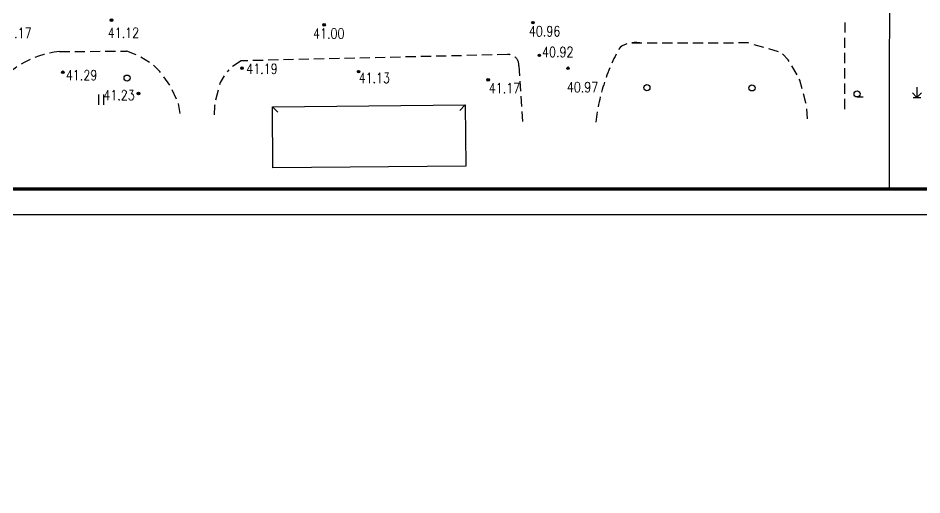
# Model space of a CAD drawing. Header units: inches. Extents: x 505347 to 508499, y 312634 to 313316.
# Drawn here: x 505636.2 to 505725, y 312634 to 312680.8 of the extents above; entities that cross this region are included whole.
import ezdxf
from ezdxf.enums import TextEntityAlignment as Align

# ---------------------------------------------------------------- set-up
doc = ezdxf.new("R2010")
doc.units = ezdxf.units.IN
doc.header["$LTSCALE"] = 0.5
doc.header["$MEASUREMENT"] = 0
doc.linetypes.add('XX21', pattern=[3, 2, -1])
for name, color, linetype in [('4_RDCAD', 7, 'Continuous'), ('BJ02', 7, 'Continuous'), ('BJ04', 7, 'Continuous'), ('BJ08', 7, 'Continuous'), ('BJ09', 7, 'Continuous'), ('PAPERFRAME', 7, 'Continuous')]:
    doc.layers.add(name, color=color, linetype=linetype)
doc.styles.add('HZ', font='simplex.shx', dxfattribs={"bigfont": 'hztxt'})
doc.styles.add('STYLE1', font='')
doc.styles.add('标题文字', font='', dxfattribs={"width": 0.68})
doc.styles.get('STYLE1').set_extended_font_data('SimSun')
doc.styles.get('标题文字').set_extended_font_data('SimSun')

# ---------------------------------------------------------------- blocks, each defined once
blk = doc.blocks.new('9371')
blk.add_circle((0, 0), 0.6)
blk = doc.blocks.new('953')
for p, q in [((0, 2), (0, 0)), ((0, 0), (-0.87, 0.87)), ((-0.75, 0), (0.75, 0)), ((0.87, 0.87), (0, 0))]:
    blk.add_line(p, q)
blk = doc.blocks.new('9372')
blk.add_line((-0.01, -0.59), (1.19, -0.59))
blk.add_circle((0, 0), 0.6)
blk = doc.blocks.new('BC112')
for p, q in [((-0.49, -0.99), (-0.49, 1.01)), ((0.51, -0.99), (0.51, 1.01))]:
    blk.add_line(p, q)
blk = doc.blocks.new('B8211')
blk.add_hatch(color=256).paths.add_polyline_path([(0.25, 0, 1), (-0.25, 0, 1)])
blk.add_circle((0, 0), 0.25)
blk = doc.blocks.new('111111')
for p, q in [((518343.576, 303505.111), (518748.576, 303505.111)), ((518331.076, 303502.611), (518751.076, 303502.611))]:
    blk.add_line(p, q)
at = {"const_width": 0.35}
blk.add_lwpolyline([(518343.576, 303648.561), (518748.576, 303648.561), (518748.576, 303505.111), (518343.576, 303505.111)], close=True, dxfattribs=at)
blk = doc.blocks.new('RDCADTITLE')
at = {"color": 0, "ltscale": 10}
blk.add_lwpolyline([(-180, 30, 0, 0, 0), (0, 30, 0.5, 180, 0)], format="xyseb", dxfattribs=at)
at = {"style": 'STYLE1', "width": 0.75}
for tag, p in [('A1', (-145, 26.25)), ('B1', (-100, 26.25)), ('A3', (-145, 18.75)), ('B2', (-100, 18.75)), ('A4', (-145, 11.25)), ('B3', (-100, 11.25)), ('A4', (-145, 3.75)), ('B4', (-100, 3.75))]:
    blk.add_attdef(tag, text='', height=2.8, dxfattribs=at).set_placement(p, align=Align.MIDDLE_CENTER)
at = {"layer": '4_RDCAD', "style": '标题文字', "width": 0.65}
for tag, height, p in [('C2', 3.4, (-45, 17.95)), ('C3', 3.4, (-45, 11.75)), ('ZTSJ4-09-系统立项编码-流水号+设计阶段-专业代码-图号', 2.8, (-37.62, 3.75))]:
    blk.add_attdef(tag, text='', height=height, dxfattribs=at).set_placement(p, align=Align.MIDDLE_CENTER)

msp = doc.modelspace()

# ---------------------------------------------------------------- linework, layer by layer
at = {"layer": 'BJ02', "linetype": 'Continuous'}
msp.add_line((505661.195, 312672.071, 82.3), (505661.195, 312672.071, 82.3), dxfattribs=at)
at = {"layer": 'BJ02', "linetype": 'Continuous', "elevation": 82.3, "flags": 128}
for points in [[(505721.786, 312663.999), (505721.787, 312664.781), (505721.788, 312667.796), (505721.788, 312671.035), (505721.821, 312686.432), (505721.821, 312688.331)], [(505661.195, 312672.071), (505661.73, 312671.546)], [(505680.136, 312672.247), (505679.611, 312671.712)]]:
    msp.add_lwpolyline(points, dxfattribs=at)
at = {"layer": 'BJ02', "linetype": 'Continuous', "elevation": 82.3}
msp.add_lwpolyline([(505661.195, 312672.071), (505680.136, 312672.247), (505680.192, 312666.248), (505661.251, 312666.071)], close=True, dxfattribs=at)
at = {"layer": 'BJ04', "linetype": 'Continuous', "elevation": 82.3, "flags": 128}
for points in [[(505717.43, 312679.342), (505717.433, 312680.342)], [(505717.425, 312677.842), (505717.428, 312678.842)], [(505717.42, 312676.342), (505717.423, 312677.342)], [(505717.415, 312674.842), (505717.418, 312675.842)], [(505717.41, 312673.342), (505717.413, 312674.342)], [(505717.404, 312671.842), (505717.408, 312672.842)]]:
    msp.add_lwpolyline(points, dxfattribs=at)
at = {"layer": 'BJ04', "linetype": 'XX21', "elevation": 82.3, "flags": 128}
for points in [[(505717.43, 312679.342), (505717.433, 312680.342)], [(505695.999, 312678.241), (505695.998, 312678.241), (505695.764, 312678.153), (505695.549, 312678.027), (505695.359, 312677.865), (505695.2, 312677.672)], [(505696.486, 312678.337), (505697.486, 312678.337)], [(505697.297, 312678.337), (505697.234, 312678.346), (505696.985, 312678.368), (505696.735, 312678.368), (505696.488, 312678.347)], [(505697.986, 312678.337), (505698.986, 312678.337)], [(505699.486, 312678.337), (505700.486, 312678.337)], [(505700.986, 312678.337), (505701.986, 312678.337)], [(505702.486, 312678.337), (505703.486, 312678.337)], [(505703.986, 312678.337), (505704.986, 312678.337)], [(505705.486, 312678.337), (505706.486, 312678.337)], [(505707.983, 312678.317), (505707.915, 312678.337), (505706.986, 312678.337)], [(505708.464, 312678.18), (505709.426, 312677.907)], [(505717.425, 312677.842), (505717.428, 312678.842)], [(505647.815, 312677.151), (505646.898, 312677.514), (505646.884, 312677.514)], [(505694.959, 312677.235), (505694.85, 312677.009), (505694.743, 312676.784), (505694.637, 312676.557), (505694.533, 312676.33)], [(505709.907, 312677.77), (505710.868, 312677.496)], [(505711.937, 312676.506), (505711.852, 312676.654), (505711.291, 312677.265)], [(505717.42, 312676.342), (505717.423, 312677.342)], [(505648.278, 312676.964), (505649.133, 312676.445)], [(505658.131, 312676.568), (505657.184, 312675.958), (505656.759, 312675.492)], [(505650.209, 312675.41), (505650.136, 312675.513), (505649.517, 312676.131)], [(505694.332, 312675.872), (505694.332, 312675.872), (505694.237, 312675.641), (505694.144, 312675.409), (505694.055, 312675.175), (505693.969, 312674.941), (505693.969, 312674.94)], [(505712.188, 312676.074), (505712.69, 312675.209)], [(505717.415, 312674.842), (505717.418, 312675.842)], [(505650.5, 312675.004), (505651.083, 312674.191)], [(505656.448, 312675.104), (505656.072, 312674.434), (505656.016, 312674.209)], [(505713.228, 312673.822), (505712.994, 312674.686), (505712.941, 312674.776)], [(505651.323, 312673.755), (505651.748, 312672.85)], [(505655.652, 312672.754), (505655.894, 312673.724)], [(505693.806, 312674.468), (505693.806, 312674.468), (505693.73, 312674.23), (505693.656, 312673.991), (505693.586, 312673.751), (505693.52, 312673.51)], [(505717.41, 312673.342), (505717.413, 312674.342)], [(505693.395, 312673.025), (505693.338, 312672.782), (505693.283, 312672.538), (505693.231, 312672.294), (505693.182, 312672.049), (505693.182, 312672.048)], [(505713.603, 312672.371), (505713.597, 312672.463), (505713.359, 312673.339)], [(505717.404, 312671.842), (505717.408, 312672.842)], [(505651.95, 312672.394), (505652.092, 312671.404)], [(505655.531, 312672.269), (505655.501, 312672.148), (505655.483, 312671.273)], [(505713.636, 312671.872), (505713.701, 312670.874)], [(505693.094, 312671.556), (505693.054, 312671.31), (505693.017, 312671.062), (505692.983, 312670.815), (505692.952, 312670.567)]]:
    msp.add_lwpolyline(points, dxfattribs=at)
at = {"layer": 'BJ04', "linetype": 'XX21'}
for points, elevation in [([(505640.291, 312677.49), (505646.884, 312677.514)], 123.438), ([(505684.275, 312677.181), (505658.131, 312676.568)], 123.308), ([(505685.4, 312676.088), (505685.755, 312670.624)], 123.27)]:
    msp.add_lwpolyline(points, dxfattribs=dict(at, elevation=elevation))
for centre, radius, start, end in [((505641.36, 312668.011, 123.438), 9.539, 96.43694, 146.69656), ((505684.366, 312676.149, 123.267), 1.036, 356.60656, 95.00129)]:
    msp.add_arc(centre, radius, start, end, dxfattribs=at)

# ---------------------------------------------------------------- block references
msp.add_blockref('111111', (-12917.139, 9158.888, 82.3))
at = {"layer": 'BJ08', "xscale": 0.5, "yscale": 0.5, "zscale": 0.5}
for p in [(505645.391, 312680.555, 123.42), (505666.272, 312680.101, 123.3), (505686.783, 312680.309, 123.26), (505687.412, 312677.104, 123.22), (505640.617, 312675.449, 123.59), (505658.215, 312675.845, 123.49), (505669.66, 312675.506, 123.43), (505690.23, 312675.844, 123.27), (505682.384, 312674.707, 123.47), (505648.043, 312673.368, 123.53)]:
    msp.add_blockref('B8211', p, dxfattribs=at)
at = {"layer": 'BJ09', "linetype": 'Continuous', "xscale": 0.5, "yscale": 0.5, "zscale": 0.5}
for name, p in [('9371', (505646.929, 312674.878, 82.3)), ('9371', (505697.973, 312673.942, 82.3)), ('9371', (505708.292, 312673.919, 82.3)), ('953', (505724.494, 312672.983, 82.3)), ('BC112', (505644.398, 312672.758, 82.3)), ('9372', (505718.618, 312673.33, 82.3))]:
    msp.add_blockref(name, p, dxfattribs=at)
at = {"layer": 'PAPERFRAME', "ltscale": 0.15873, "xscale": 0.5, "yscale": 0.5, "zscale": 0.5}
msp.add_blockref('RDCADTITLE', (505831.438, 312663.999, 82.3), dxfattribs=at)

# ---------------------------------------------------------------- texts
at = {"layer": 'BJ08', "style": 'HZ', "width": 0.8}
for s, p in [('40.96', (505686.381, 312678.969, 123.26)), ('41.17', (505634.465, 312678.803, 123.47)), ('41.12', (505645.022, 312678.819, 123.42)), ('41.00', (505665.189, 312678.753, 123.3)), ('40.92', (505687.676, 312676.934, 123.22)), ('41.29', (505640.913, 312674.667, 123.59)), ('41.19', (505658.633, 312675.29, 123.49)), ('41.13', (505669.665, 312674.394, 123.43)), ('41.23', (505644.592, 312672.704, 123.53)), ('41.17', (505682.447, 312673.391, 123.47)), ('40.97', (505690.11, 312673.491, 123.27))]:
    msp.add_text(s, height=1, dxfattribs=at).set_placement(p)

doc.saveas('drawing.dxf')
